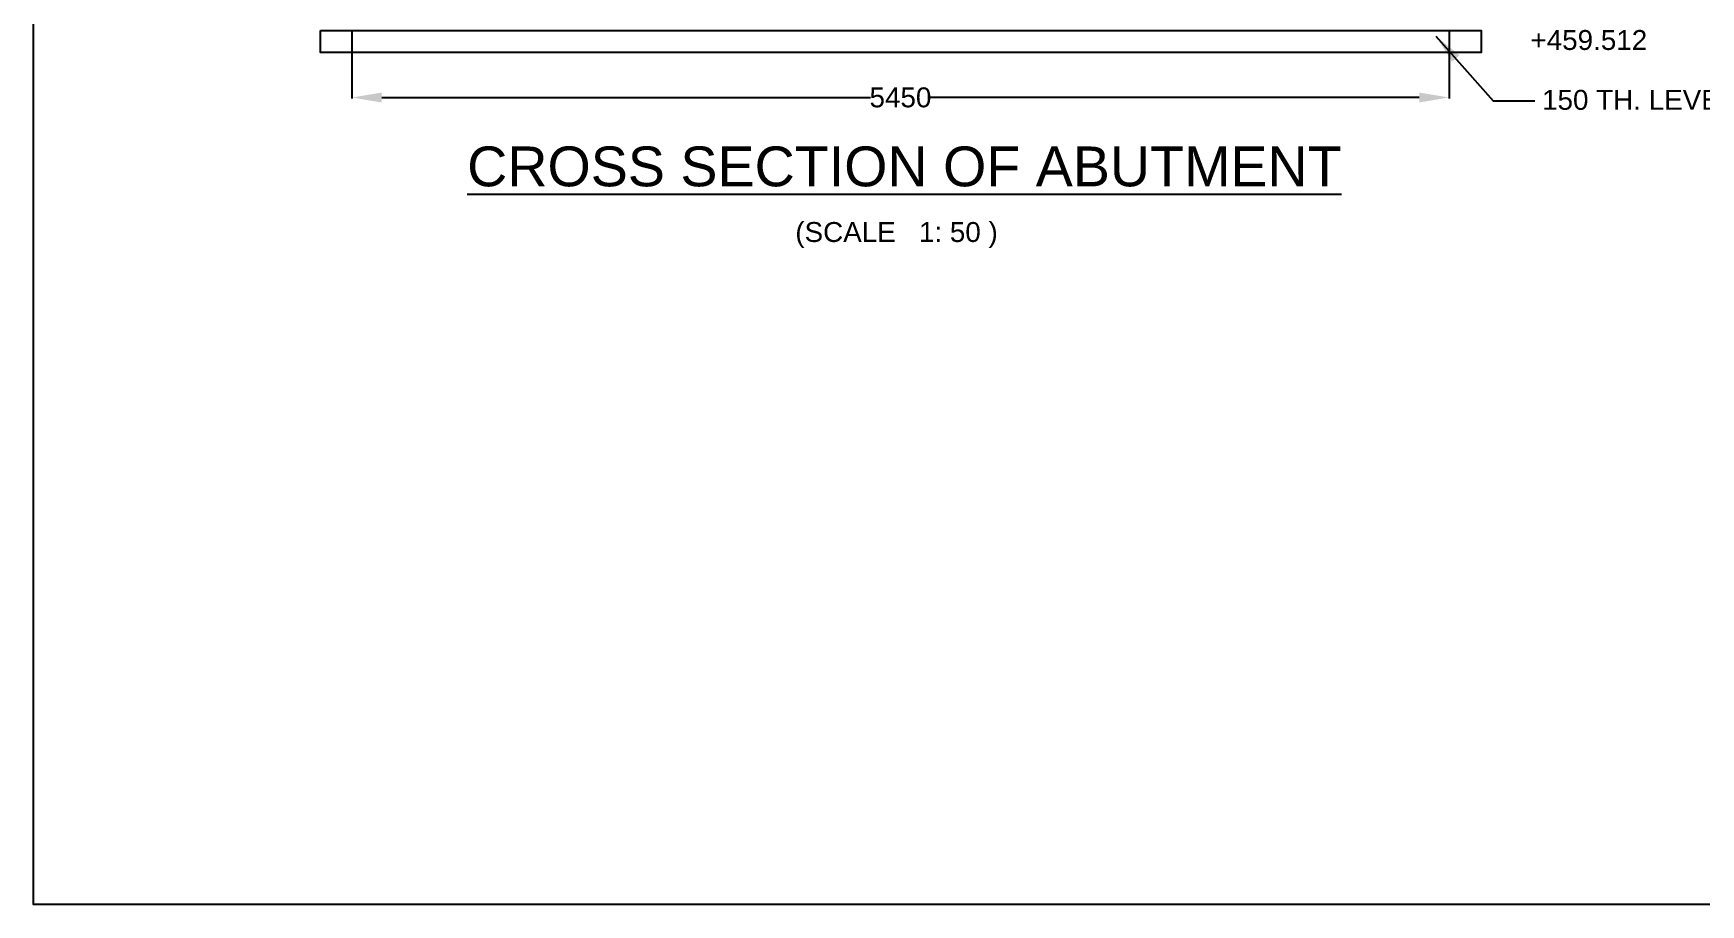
# Model space of a CAD drawing. Header units: inches. Extents: x 5487 to 6893, y 11 to 1027.
# Drawn here: x 5487.4 to 5822.4, y 10.8 to 185.8 of the extents above; entities that cross this region are included whole.
import ezdxf

# ---------------------------------------------------------------- set-up
doc = ezdxf.new("R2010")
doc.units = ezdxf.units.IN
doc.header["$MEASUREMENT"] = 0
doc.layers.add('DIMENSIONS', color=7, linetype='Continuous')
doc.layers.add('TEXT', color=1, linetype='Continuous')
doc.styles.get("Standard").update_dxf_attribs({"font": 'arial.ttf', "height": 4})
doc.dimstyles.get("Standard").update_dxf_attribs({"dimtxt": 0.18, "dimasz": 6, "dimexe": 0.18, "dimexo": 0.0625, "dimgap": 0.09, "dimtad": 0, "dimtih": 1, "dimtoh": 1, "dimdec": 4, "dimzin": 0, "dimdsep": 46, "dimtxsty": 'Standard', "dimcen": 0.09, "dimadec": 0, "dimazin": 0, "dimtfac": 1, "dimtdec": 4, "dimtofl": 0, "dimtmove": 0, "dimatfit": 3, "dimfxl": 1, "dimtolj": 1, "dimtzin": 0, "dimarcsym": 0})

# ---------------------------------------------------------------- blocks, each defined once
blk = doc.blocks.new('*D72')
at = {"layer": 'Defpoints', "color": 0, "transparency": 16777216}
for p in [(5551.38, 186.36), (5771.83, 186.36), (5771.83, 172.91)]:
    blk.add_point(p, dxfattribs=at)
at = {"layer": 'DIMENSIONS', "color": 0, "lineweight": -2, "transparency": 16777216}
for p, q in [((5551.38, 186.29), (5551.38, 172.73)), ((5771.83, 186.29), (5771.83, 172.73)), ((5557.38, 172.91), (5655.55, 172.91)), ((5765.83, 172.91), (5667.66, 172.91))]:
    blk.add_line(p, q, dxfattribs=at)
at = {"layer": 'DIMENSIONS', "color": 0, "transparency": 16777216}
for points in [[(5557.38, 173.91), (5557.38, 171.91), (5551.38, 172.91)], [(5765.83, 173.91), (5765.83, 171.91), (5771.83, 172.91)]]:
    blk.add_solid(points, dxfattribs=at)
at = {"layer": 'DIMENSIONS', "color": 0, "transparency": 16777216, "insert": (5661.6, 172.91), "char_height": 4, "attachment_point": 5}
blk.add_mtext('\\A1;5450', dxfattribs=at)

msp = doc.modelspace()

# ---------------------------------------------------------------- linework, layer by layer
at = {"color": 0}
msp.add_lwpolyline([(5545.0925, 186.35552), (5778.29578, 186.35552), (5778.29578, 181.97285), (5545.0925, 181.97285)], close=True, dxfattribs=at)
at = {"layer": 'DIMENSIONS', "color": 0}
msp.add_lwpolyline([(6881.49378, 10.78837), (5487.38277, 10.78837), (5487.38277, 1027.27682), (6881.49378, 1027.27682)], close=True, dxfattribs=at)

# ---------------------------------------------------------------- texts
at = {"layer": 'TEXT', "color": 0}
for s, height, p in [('+459.512', 4, (5788.18184, 182.46242)), ('150 TH. LEVELLING COURSE IN CC M15', 4, (5790.51374, 170.4401)), ('%%UCROSS SECTION OF ABUTMENT', 8, (5574.54264, 155.07113)), ('(SCALE   1: 50 )', 4, (5640.4749, 143.89154))]:
    msp.add_text(s, height=height, dxfattribs=at).set_placement(p)

# ---------------------------------------------------------------- dimensions: what is measured, and where the dimension line sits
at = {"layer": 'DIMENSIONS', "color": 0}
dim = msp.add_linear_dim(base=(5771.82537, 172.91137), p1=(5551.37836, 186.35552), p2=(5771.82537, 186.35552), text='5450', dimstyle='Standard', dxfattribs=at)
dim.commit()
dim.dimension.update_dxf_attribs({"geometry": '*D72', "text_midpoint": (5661.60186, 172.91137)})

# ---------------------------------------------------------------- leaders
msp.add_leader([(5769.18752, 185.23711), (5780.70136, 172.25768), (5789.09, 172.25768)], dimstyle='Standard', override={"dimgap": 0.09, "dimtad": 0}, dxfattribs=at)

doc.saveas('drawing.dxf')
